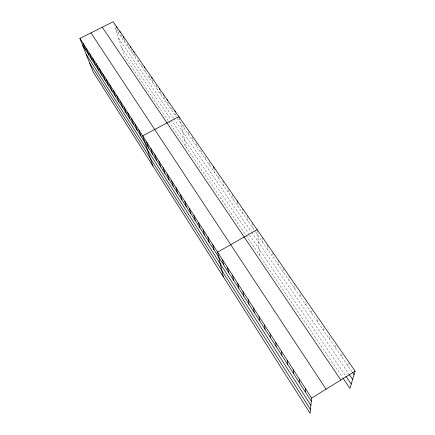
<?xml version="1.0" encoding="UTF-8"?>
<svg xmlns="http://www.w3.org/2000/svg" width="435" height="435" viewBox="0 0 435 435"><rect width="100%" height="100%" fill="white"/><g stroke="black" fill="none" stroke-linecap="round" stroke-linejoin="round"><path stroke-width="0.33" stroke-dasharray="2.17 1.63" d="M294.664 288.601L294.685 283.892M300.232 296.681L300.351 292.07M305.881 304.875L306.093 300.367M311.612 313.178L311.873 309.41M317.419 321.601L317.767 317.925M323.308 330.143L323.814 325.967M329.279 338.805L329.806 335.325M335.336 347.587L336.059 343.65M341.48 356.499L342.312 352.687M347.717 365.541L348.663 361.855M115.444 28.699L176.142 116.721M177.214 118.282L255.367 231.616M255.753 232.17L352.181 372.012M118.472 38.041L173.293 117.972M173.674 118.527L251.267 231.654M251.637 232.198L348.636 373.616M121.479 47.344L170.683 119.456M171.053 120L248.494 233.492M249.576 235.079L345.221 375.258M168.133 120.615L124.307 56.066L114.013 24.278M168.856 121.68L245.824 235.03M246.177 235.552L342.628 377.596M117.325 29.069L118.739 33.473M120.87 34.539L122.066 38.302M124.252 39.427L125.427 43.179M127.471 43.75L128.825 48.106M130.93 48.747L132.262 53.086M134.611 54.413L135.731 58.116M138.319 60.133L139.238 63.205M141.701 64.679L142.783 68.344M145.306 69.894L146.367 73.542M149.123 75.772L149.988 78.795M152.462 79.893L153.653 84.107M156.187 85.282L157.356 89.479M160.2 91.627L161.097 94.906M163.832 96.488L164.887 100.398M167.687 102.062L168.709 105.944M171.58 107.695L172.581 111.561M175.522 113.399L176.333 116.596M179.193 117.896L186.62 147.84M183.657 125.16L184.57 128.945M187.996 131.854L188.736 134.986M192.091 137.368L192.95 141.098M196.386 143.583L197.213 147.28M200.736 149.874L201.53 153.539M205.266 156.845L205.896 159.873M209.643 162.951L210.317 166.284M213.895 168.155L214.792 172.771M218.718 176.077L219.322 179.34M222.992 180.824L223.911 185.995M228.016 189.529L228.554 192.727M232.453 194.488L233.252 199.545M237.363 202.079L238.016 206.451M242.154 208.512L242.839 213.444M247.102 215.657L247.722 220.529M252.11 222.899L252.67 227.701M257.194 230.311L259.825 255.649M262.278 237.086L262.756 242.328M267.547 245.269L267.9 249.788M272.832 252.904L273.109 257.346M278.155 260.01L278.389 265.002M283.609 268.477L283.74 272.761M289.101 275.823L289.166 280.629"/><path stroke-width="0.65" d="M293.326 373.263L293.326 369.723M299.231 382.452L299.334 379.054M305.223 391.783L305.435 388.515M79.899 38.41L311.623 398.123L310.073 413.25L93.161 71.949L79.899 38.41L113.192 21.75L355.101 371.158L349.947 388.379L342.987 378.129M311.623 398.123L355.101 371.158M257.128 229.642L217.598 252.169L223.302 276.714M352.551 372.55L354.041 374.709M349 374.144L352.627 379.434M345.972 376.362L351.235 384.078M102.263 27.22L340.861 379.994M90.942 32.881L326.076 389.162M82.585 45.202L311.302 401.249M86.195 54.337L310.878 405.398M89.789 63.423L310.459 409.476M83.069 43.337L85.733 50.101M86.277 48.318L88.914 55.055M89.518 53.347L92.128 60.057M92.796 58.437L95.374 65.114M96.108 63.581L98.658 70.225M99.457 68.773L101.975 75.391M102.845 74.032L105.33 80.616M106.265 79.344L108.723 85.891M109.723 84.716L112.148 91.23M113.225 90.143L115.618 96.624M116.759 95.635L119.119 102.078M120.337 101.192L122.659 107.592M123.959 106.803L126.242 113.165M127.618 112.486L129.864 118.804M131.316 118.233L133.529 124.508M135.062 124.04L137.232 130.277M138.847 129.918L140.978 136.106M152.951 166.023L142.675 135.867L178.877 116.623L179.193 117.896M146.66 142.049L148.71 148.139M150.689 148.308L152.696 154.343M154.773 154.642L156.73 160.629M116.52 26.551L116.923 27.807M158.9 161.053L160.814 166.986M119.875 31.402L120.272 32.658M163.082 167.546L164.947 173.418M123.268 36.306L123.861 38.177M167.317 174.114L169.133 179.932M171.602 180.77L173.364 186.523M130.168 46.268L130.549 47.507M133.675 51.33L134.045 52.564M175.941 187.507L177.654 193.194M180.34 194.325L181.993 199.953M144.42 66.849L144.773 68.067M184.788 201.236L186.387 206.794M151.777 77.479L152.119 78.686M189.296 208.234L190.84 213.726M159.302 88.354L159.661 89.664M193.863 215.32L195.348 220.741M163.13 93.878L163.484 95.183M198.485 222.497L199.91 227.848M167.002 99.468L167.344 100.762M203.172 229.772L204.532 235.041M174.875 110.843L175.202 112.121M207.919 237.14L209.219 242.333M212.726 244.606L213.96 249.717M222.535 259.836L223.633 264.779M227.543 267.607L228.571 272.457M232.616 275.48L233.568 280.243M213.639 166.833L213.895 168.155M237.755 283.462L238.636 288.128M242.969 291.553L243.774 296.121M248.254 299.758L248.978 304.228M237.178 200.834L237.363 202.079M253.616 308.078L254.257 312.439M259.048 316.511L259.608 320.769M264.562 325.065L265.029 329.213M270.151 333.743L270.532 337.777M275.817 342.546L276.111 346.461M281.57 351.475L281.766 355.264M287.404 360.533L287.502 364.198"/></g></svg>
